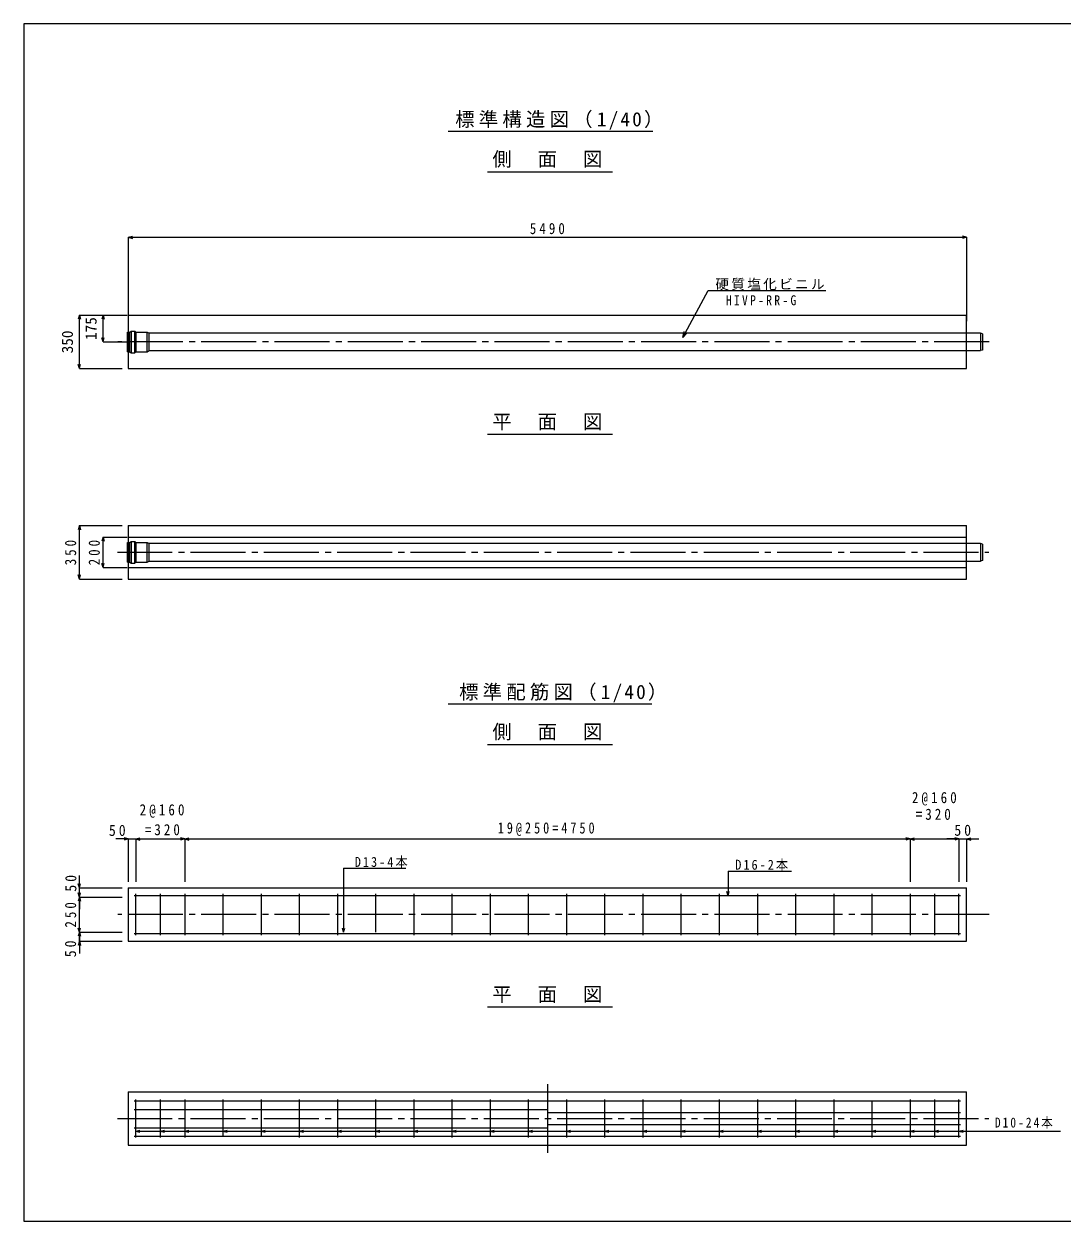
# Model space of a CAD drawing. Units: millimetres on the paper, enlarged 15 times, with parts at other scales. Extents: x -2100 to 2100, y -1470 to 1470.
# Drawn here: x -2100 to 449, y -1470 to 1470 of the extents above; entities that cross this region are included whole.
import ezdxf
from ezdxf.enums import TextEntityAlignment as Align

# ---------------------------------------------------------------- set-up
doc = ezdxf.new("R2010")
doc.units = ezdxf.units.MM
doc.header["$LTSCALE"] = 15
for name, pattern in [('CHAIN', [18.5, 12, -1.5, 3.5, -1.5]), ('CHAIN1', [8, 5, -1, 1, -1]), ('CHAIN2', [12, 9, -1, 1, -1])]:
    doc.linetypes.add(name, pattern=pattern)
for name, color, linetype, lineweight in [('0-0_図面枠', 7, 'Continuous', 18), ('1-0', 3, 'Continuous', 18), ('1-1_製品図', 3, 'Continuous', 18), ('1-3_鉄筋', 2, 'Continuous', 18), ('1-6_寸法', 4, 'Continuous', 18), ('1-B', 4, 'Continuous', 18)]:
    doc.layers.add(name, color=color, linetype=linetype, lineweight=lineweight)
doc.styles.add('ＭＳ ゴシック', font='')
doc.styles.get('ＭＳ ゴシック').set_extended_font_data('MS Gothic')

msp = doc.modelspace()

# ---------------------------------------------------------------- linework, layer by layer
at = {"layer": '0-0_図面枠', "color": 5}
msp.add_lwpolyline([(2100, 1470), (-2100, 1470), (-2100, -1470), (2100, -1470)], close=True, dxfattribs=at)
at = {"layer": '1-0'}
for p, q in [((-1058.13, 1206.28), (-555.9, 1206.28)), ((-961.77, 1107), (-654.49, 1107)), ((-961.77, 1107), (-654.49, 1107)), ((-961.77, 462.35), (-654.49, 462.35)), ((-1058.13, -200.13), (-558.13, -200.13)), ((-961.77, -299.4), (-654.49, -299.4)), ((-961.77, -944.06), (-654.49, -944.06))]:
    msp.add_line(p, q, dxfattribs=at)
at = {"layer": '1-1_製品図'}
for p, q in [((-1843.95, -651.69), (214.8, -651.69)), ((-1843.95, -651.69), (-1843.95, -782.94)), ((-1843.95, -1152.61), (214.8, -1152.61)), ((-1843.95, -1152.61), (-1843.95, -1283.86))]:
    msp.add_line(p, q, dxfattribs=at)
at = {"layer": '1-1_製品図', "color": 7, "linetype": 'CHAIN2'}
for p, q in [((270.54, -717.31), (-1869.8, -717.31)), ((-1870.63, -1218.23), (269.72, -1218.23))]:
    msp.add_line(p, q, dxfattribs=at)
at = {"layer": '1-1_製品図'}
for points in [[(-1843.95, -782.94), (214.8, -782.94), (214.8, -651.69)], [(-1843.95, -1283.86), (214.8, -1283.86), (214.8, -1152.61)]]:
    msp.add_lwpolyline(points, dxfattribs=at)
at = {"layer": '1-3_鉄筋'}
for p, q in [((-1828.95, -670.44), (199.8, -670.44)), ((-1825.2, -767.94), (-1825.2, -666.69)), ((-1765.2, -666.69), (-1765.2, -767.94)), ((-1705.2, -666.69), (-1705.2, -767.94)), ((-1611.45, -666.69), (-1611.45, -767.94)), ((-1517.7, -666.69), (-1517.7, -767.94)), ((-1423.95, -666.69), (-1423.95, -767.94)), ((-1330.2, -666.69), (-1330.2, -767.94)), ((-1236.45, -666.69), (-1236.45, -760.44)), ((-1142.7, -666.69), (-1142.7, -767.94)), ((-1048.95, -666.69), (-1048.95, -767.94)), ((-955.2, -666.69), (-955.2, -767.94)), ((-861.45, -666.69), (-861.45, -767.94)), ((-767.7, -666.69), (-767.7, -767.94)), ((-673.95, -666.69), (-673.95, -767.94)), ((-580.2, -666.69), (-580.2, -767.94)), ((-486.45, -666.69), (-486.45, -767.94)), ((-392.7, -666.69), (-392.7, -767.94)), ((-298.95, -666.69), (-298.95, -767.94)), ((-205.2, -666.69), (-205.2, -767.94)), ((-111.45, -666.69), (-111.45, -767.94)), ((-17.7, -666.69), (-17.7, -767.94)), ((76.05, -666.69), (76.05, -767.94)), ((136.05, -666.69), (136.05, -767.94)), ((196.05, -767.94), (196.05, -666.69)), ((-1828.95, -764.19), (199.8, -764.19)), ((-1828.95, -1175.11), (199.8, -1175.11)), ((-1825.2, -1265.11), (-1825.2, -1171.36)), ((-1765.2, -1171.36), (-1765.2, -1265.11)), ((-1705.2, -1171.36), (-1705.2, -1265.11)), ((-1611.45, -1171.36), (-1611.45, -1259.48)), ((-1517.7, -1171.36), (-1517.7, -1259.48)), ((-1423.95, -1171.36), (-1423.95, -1265.11)), ((-1330.2, -1171.36), (-1330.2, -1265.11)), ((-1236.45, -1171.36), (-1236.45, -1265.11)), ((-1142.7, -1171.36), (-1142.7, -1265.11)), ((-1048.95, -1171.36), (-1048.95, -1265.11)), ((-955.2, -1171.36), (-955.2, -1259.48)), ((-861.45, -1171.36), (-861.45, -1265.11)), ((-767.7, -1171.36), (-767.7, -1265.11)), ((-673.95, -1171.36), (-673.95, -1265.11)), ((-580.2, -1171.36), (-580.2, -1265.11)), ((-486.45, -1171.36), (-486.45, -1265.11)), ((-392.7, -1171.36), (-392.7, -1265.11)), ((-298.95, -1171.36), (-298.95, -1265.11)), ((-205.2, -1171.36), (-205.2, -1265.11)), ((-111.45, -1171.36), (-111.45, -1265.11)), ((-17.7, -1175.11), (-17.7, -1265.11)), ((76.05, -1171.36), (76.05, -1265.11)), ((136.05, -1171.36), (136.05, -1265.11)), ((196.05, -1265.11), (196.05, -1171.36)), ((-1828.95, -1195.73), (-814.57, -1195.73)), ((-814.57, -1203.23), (199.8, -1203.23)), ((-814.57, -1233.23), (199.8, -1233.23)), ((-1828.95, -1240.73), (-814.57, -1240.73)), ((-1828.95, -1261.36), (199.8, -1261.36))]:
    msp.add_line(p, q, dxfattribs=at)
at = {"layer": '1-3_鉄筋', "color": 7, "linetype": 'CHAIN'}
msp.add_line((-814.57, -1133.86), (-814.57, -1302.61), dxfattribs=at)
at = {"layer": '1-6_寸法'}
for p, q in [((-1843.95, -531.69), (-1854.09, -528.97)), ((-1825.2, -531.69), (-1815.06, -528.97)), ((-1825.2, -531.69), (-1815.06, -528.97)), ((-1705.2, -531.69), (-1715.34, -528.97)), ((-1705.2, -531.69), (-1695.06, -528.97)), ((76.05, -531.69), (65.91, -528.97)), ((76.05, -531.69), (86.19, -528.97)), ((196.05, -531.69), (185.91, -528.97)), ((196.05, -531.69), (185.91, -528.97)), ((214.8, -531.69), (224.94, -528.97)), ((-1843.95, -531.69), (-1873.95, -531.69)), ((-1843.95, -531.69), (-1854.09, -534.41)), ((-1843.95, -531.69), (-1825.2, -531.69)), ((-1843.95, -531.69), (-1843.95, -636.69)), ((-1825.2, -531.69), (-1795.2, -531.69)), ((-1825.2, -531.69), (-1815.06, -534.41)), ((-1825.2, -531.69), (-1825.2, -636.69)), ((-1825.2, -531.69), (-1705.2, -531.69)), ((-1825.2, -531.69), (-1815.06, -534.41)), ((-1705.2, -531.69), (-1715.34, -534.41)), ((-1705.2, -531.69), (-1705.2, -636.69)), ((-1705.2, -531.69), (76.05, -531.69)), ((-1705.2, -531.69), (-1695.06, -534.41)), ((76.05, -531.69), (65.91, -534.41)), ((76.05, -531.69), (76.05, -636.69)), ((76.05, -531.69), (196.05, -531.69)), ((76.05, -531.69), (86.19, -534.41)), ((196.05, -531.69), (166.05, -531.69)), ((196.05, -531.69), (185.91, -534.41)), ((196.05, -531.69), (185.91, -534.41)), ((196.05, -531.69), (196.05, -636.69)), ((196.05, -531.69), (214.8, -531.69)), ((214.8, -531.69), (244.8, -531.69)), ((214.8, -531.69), (224.94, -534.41)), ((214.8, -531.69), (214.8, -636.69)), ((-1963.95, -651.69), (-1966.67, -641.55)), ((-1963.95, -651.69), (-1963.95, -621.69)), ((-1963.95, -651.69), (-1961.23, -641.55)), ((-1963.95, -674.19), (-1963.95, -644.19)), ((-1963.95, -674.19), (-1966.67, -664.05)), ((-1963.95, -674.19), (-1966.67, -684.33)), ((-1963.95, -674.19), (-1963.95, -651.69)), ((-1963.95, -651.69), (-1858.95, -651.69)), ((-1963.95, -674.19), (-1961.23, -664.05)), ((-1963.95, -760.44), (-1963.95, -674.19)), ((-1963.95, -674.19), (-1858.95, -674.19)), ((-1963.95, -674.19), (-1963.95, -704.19)), ((-1963.95, -674.19), (-1961.23, -684.33)), ((-1963.95, -760.44), (-1963.95, -730.44)), ((-1963.95, -760.44), (-1966.67, -750.3)), ((-1963.95, -760.44), (-1966.67, -770.58)), ((-1963.95, -760.44), (-1961.23, -750.3)), ((-1963.95, -782.94), (-1963.95, -760.44)), ((-1963.95, -760.44), (-1858.95, -760.44)), ((-1963.95, -760.44), (-1963.95, -790.44)), ((-1963.95, -760.44), (-1961.23, -770.58)), ((-1963.95, -782.94), (-1966.67, -793.08)), ((-1963.95, -782.94), (-1963.95, -812.94)), ((-1963.95, -782.94), (-1961.23, -793.08)), ((-1963.95, -782.94), (-1858.95, -782.94))]:
    msp.add_line(p, q, dxfattribs=at)
at = {"layer": '1-B'}
for p, q in [((-1843.95, 945.97), (-1833.81, 948.69)), ((-1843.95, 945.97), (214.8, 945.97)), ((-1843.95, 945.97), (-1833.81, 943.25)), ((-1843.95, 945.97), (-1843.95, 739.72)), ((214.8, 945.97), (204.66, 948.69)), ((214.8, 945.97), (204.66, 943.25)), ((214.8, 945.97), (214.8, 739.72)), ((-1963.95, 754.72), (-1966.67, 744.58)), ((-1963.95, 754.72), (-1961.23, 744.58)), ((-1963.95, 754.72), (-1858.95, 754.72)), ((-1963.95, 623.47), (-1963.95, 754.72)), ((-1905.84, 754.72), (-1908.56, 744.58)), ((-1905.84, 754.72), (-1903.13, 744.58)), ((-1905.84, 754.72), (-1846.27, 754.72)), ((-1905.84, 689.09), (-1905.84, 754.72)), ((-1845.82, 713.16), (-1839.61, 713.16)), ((-1845.82, 665.03), (-1845.82, 713.16)), ((-1839.61, 713.16), (-1836.95, 715.82)), ((-1839.61, 665.03), (-1839.61, 713.16)), ((-1836.95, 715.82), (-1827.6, 715.82)), ((-1836.95, 715.82), (-1836.95, 662.36)), ((-1827.6, 715.82), (-1824.94, 713.16)), ((-1827.6, 662.36), (-1827.6, 715.82)), ((-1824.94, 713.16), (-1797.07, 713.16)), ((-1824.94, 713.16), (-1824.94, 665.03)), ((-1797.07, 713.16), (-1792.41, 710.47)), ((-1797.07, 665.03), (-1797.07, 713.16)), ((-1792.41, 667.72), (-1792.41, 710.47)), ((249.3, 710.47), (-1792.41, 710.47)), ((254.18, 709.16), (254.18, 669.02)), ((-1905.84, 689.09), (-1908.56, 699.23)), ((-1905.84, 689.09), (-1903.13, 699.23)), ((-1905.84, 689.09), (-1846.27, 689.09)), ((-1845.82, 665.03), (-1839.61, 665.03)), ((-1839.61, 665.03), (-1836.95, 662.36)), ((-1836.95, 662.36), (-1827.6, 662.36)), ((-1827.6, 662.36), (-1824.94, 665.03)), ((-1824.94, 665.03), (-1797.07, 665.03)), ((-1797.07, 665.03), (-1792.41, 667.72)), ((-1792.41, 667.72), (249.3, 667.72)), ((254.18, 669.02), (249.3, 667.72)), ((-1963.95, 623.47), (-1966.67, 633.61)), ((-1963.95, 623.47), (-1961.23, 633.61)), ((-1963.95, 623.47), (-1858.95, 623.47)), ((-1963.95, 238.01), (-1966.67, 227.87)), ((-1963.95, 106.76), (-1963.95, 238.01)), ((-1963.95, 238.01), (-1961.23, 227.87)), ((-1963.95, 238.01), (-1858.95, 238.01)), ((-1905.84, 209.88), (-1908.56, 199.74)), ((-1905.84, 134.88), (-1905.84, 209.88)), ((-1905.84, 209.88), (-1903.13, 199.74)), ((-1905.84, 209.88), (-1846.27, 209.88)), ((-1845.82, 196.45), (-1839.61, 196.45)), ((-1845.82, 148.32), (-1845.82, 196.45)), ((-1839.61, 196.45), (-1836.95, 199.11)), ((-1839.61, 148.32), (-1839.61, 196.45)), ((-1836.95, 199.11), (-1836.95, 145.66)), ((-1836.95, 199.11), (-1827.6, 199.11)), ((-1827.6, 145.66), (-1827.6, 199.11)), ((-1827.6, 199.11), (-1824.94, 196.45)), ((-1824.94, 196.45), (-1797.07, 196.45)), ((-1824.94, 196.45), (-1824.94, 148.32)), ((-1797.07, 196.45), (-1792.41, 193.76)), ((-1797.07, 148.32), (-1797.07, 196.45)), ((-1792.41, 151.01), (-1792.41, 193.76)), ((249.3, 193.76), (-1792.41, 193.76)), ((254.18, 192.45), (254.18, 152.31)), ((-1845.82, 148.32), (-1839.61, 148.32)), ((-1839.61, 148.32), (-1836.95, 145.66)), ((-1827.6, 145.66), (-1824.94, 148.32)), ((-1824.94, 148.32), (-1797.07, 148.32)), ((-1797.07, 148.32), (-1792.41, 151.01)), ((-1792.41, 151.01), (249.3, 151.01)), ((254.18, 152.31), (249.3, 151.01)), ((-1905.84, 134.88), (-1908.56, 145.03)), ((-1905.84, 134.88), (-1903.13, 145.03)), ((-1905.84, 134.88), (-1846.27, 134.88)), ((-1836.95, 145.66), (-1827.6, 145.66)), ((-1963.95, 106.76), (-1966.67, 116.9)), ((-1963.95, 106.76), (-1961.23, 116.9)), ((-1963.95, 106.76), (-1858.95, 106.76))]:
    msp.add_line(p, q, dxfattribs=at)
at = {"layer": '1-B', "color": 3}
for p, q in [((-1843.95, 754.72), (-1843.95, 623.47)), ((-1843.95, 754.72), (214.8, 754.72)), ((214.8, 623.47), (214.8, 754.72)), ((-1843.95, 623.47), (214.8, 623.47)), ((-1843.95, 238.01), (214.8, 238.01)), ((-1843.95, 238.01), (-1843.95, 106.76)), ((-1843.95, 209.88), (214.8, 209.88)), ((-1843.95, 134.88), (214.8, 134.88))]:
    msp.add_line(p, q, dxfattribs=at)
at = {"layer": '1-B', "color": 7}
for p, q in [((-481.92, 700.34), (-478.42, 714.93)), ((-481.92, 700.34), (-471.59, 711.22)), ((-1315.07, -603.49), (-1162.09, -603.49)), ((-370.88, -610.6), (-214.9, -610.6)), ((-370.88, -610.6), (-370.88, -671.04)), ((-370.88, -671.04), (-373.6, -660.9)), ((-370.88, -671.04), (-368.17, -660.9)), ((-1315.07, -760.44), (-1312.36, -750.3)), ((-1825.2, -1249.17), (-1815.06, -1246.45)), ((-1825.2, -1249.17), (-1815.06, -1251.89)), ((-1825.2, -1249.17), (445.89, -1249.17)), ((-1765.2, -1249.17), (-1755.06, -1246.45)), ((-1765.2, -1249.17), (-1755.06, -1251.89)), ((-1705.2, -1249.17), (-1695.06, -1246.45)), ((-1705.2, -1249.17), (-1695.06, -1251.89)), ((-1611.45, -1249.17), (-1601.31, -1246.45)), ((-1611.45, -1249.17), (-1601.31, -1251.89)), ((-1517.7, -1249.17), (-1507.56, -1246.45)), ((-1517.7, -1249.17), (-1507.56, -1251.89)), ((-1423.95, -1249.17), (-1413.81, -1246.45)), ((-1423.95, -1249.17), (-1413.81, -1251.89)), ((-1330.2, -1249.17), (-1320.06, -1246.45)), ((-1330.2, -1249.17), (-1320.06, -1251.89)), ((-1236.45, -1249.17), (-1226.31, -1246.45)), ((-1236.45, -1249.17), (-1226.31, -1251.89)), ((-1142.7, -1249.17), (-1132.56, -1246.45)), ((-1142.7, -1249.17), (-1132.56, -1251.89)), ((-1048.95, -1249.17), (-1038.81, -1246.45)), ((-1048.95, -1249.17), (-1038.81, -1251.89)), ((-955.2, -1249.17), (-945.06, -1246.45)), ((-955.2, -1249.17), (-945.06, -1251.89)), ((-861.45, -1249.17), (-851.31, -1246.45)), ((-861.45, -1249.17), (-851.31, -1251.89)), ((-767.7, -1249.17), (-757.56, -1246.45)), ((-767.7, -1249.17), (-757.56, -1251.89)), ((-673.95, -1249.17), (-663.81, -1246.45)), ((-673.95, -1249.17), (-663.81, -1251.89)), ((-580.2, -1249.17), (-570.06, -1246.45)), ((-580.2, -1249.17), (-570.06, -1251.89)), ((-486.45, -1249.17), (-476.31, -1246.45)), ((-486.45, -1249.17), (-476.31, -1251.89)), ((-392.7, -1249.17), (-382.56, -1246.45)), ((-392.7, -1249.17), (-382.56, -1251.89)), ((-298.95, -1249.17), (-288.81, -1246.45)), ((-298.95, -1249.17), (-288.81, -1251.89)), ((-205.2, -1249.17), (-195.06, -1246.45)), ((-205.2, -1249.17), (-195.06, -1251.89)), ((-111.45, -1249.17), (-101.31, -1246.45)), ((-111.45, -1249.17), (-101.31, -1251.89)), ((-17.7, -1249.17), (-7.56, -1246.45)), ((-17.7, -1249.17), (-7.56, -1251.89)), ((76.05, -1249.17), (86.19, -1246.45)), ((76.05, -1249.17), (86.19, -1251.89)), ((136.05, -1249.17), (146.19, -1246.45)), ((136.05, -1249.17), (146.19, -1251.89)), ((196.05, -1249.17), (206.19, -1246.45)), ((196.05, -1249.17), (206.19, -1251.89))]:
    msp.add_line(p, q, dxfattribs=at)
at = {"layer": '1-B', "color": 7, "linetype": 'CHAIN2'}
for p, q in [((270.54, 689.09), (-1869.8, 689.09)), ((-1870.63, 172.38), (269.72, 172.38))]:
    msp.add_line(p, q, dxfattribs=at)
at = {"layer": '1-B', "linetype": 'CHAIN1'}
for p, q in [((-1603.01, 172.38), (-1573.01, 172.38)), ((-1087.39, 172.38), (-1057.39, 172.38)), ((-571.76, 172.38), (-541.76, 172.38)), ((-56.14, 172.38), (-26.14, 172.38))]:
    msp.add_line(p, q, dxfattribs=at)
at = {"layer": '1-B', "color": 7}
for points in [[(-481.92, 700.34), (-419.62, 815.01), (-131, 815.01)], [(-1315.07, -603.49), (-1315.07, -760.44), (-1317.79, -750.3)]]:
    msp.add_lwpolyline(points, dxfattribs=at)
at = {"layer": '1-B'}
for points in [[(254.18, 709.16), (249.3, 710.47), (249.3, 667.72)], [(254.18, 192.45), (249.3, 193.76), (249.3, 151.01)]]:
    msp.add_lwpolyline(points, dxfattribs=at)
at = {"layer": '1-B', "color": 3}
msp.add_lwpolyline([(-1843.95, 106.76), (214.8, 106.76), (214.8, 238.01)], dxfattribs=at)

# ---------------------------------------------------------------- texts
at = {"layer": '1-0', "color": 7, "char_height": 34.84, "attachment_point": 7, "style": 'ＭＳ ゴシック'}
for s, insert in [('\\T1.22;標準構造図（1/40）', (-1040.95, 1210.03)), ('\\T1.17;側\u3000面\u3000図', (-949.53, 1116.86)), ('\\T1.17;平\u3000面\u3000図', (-949.53, 472.2)), ('\\T1.22;標準配筋図（1/40）', (-1031.31, -196.38)), ('\\T1.17;側\u3000面\u3000図', (-949.53, -289.55)), ('\\T1.17;平\u3000面\u3000図', (-949.53, -934.2))]:
    msp.add_mtext(s, dxfattribs=dict(at, insert=insert))
at = {"layer": '1-6_寸法', "char_height": 27.49, "attachment_point": 7, "style": 'ＭＳ ゴシック'}
for s, insert in [('\\T1.48;\\W0.85;2@160', (80.66, -449.62)), ('\\T1.48;\\W0.85;2@160', (-1815.83, -479.64)), ('\\T1.47;\\W0.85;=320', (90.11, -485.02)), ('\\T1.44;\\W0.9;50', (-1891.33, -524.6)), ('\\T1.47;\\W0.85;=320', (-1803.1, -522.9)), ('\\T1.49;\\W0.8;19@250=4750', (-936.45, -524.19)), ('\\T1.44;\\W0.9;50', (184.8, -524.19))]:
    msp.add_mtext(s, dxfattribs=dict(at, insert=insert))
at = {"layer": '1-6_寸法', "char_height": 27.49, "attachment_point": 7, "rotation": 90, "style": 'ＭＳ ゴシック'}
for s, insert in [('\\T1.44;\\W0.9;50', (-1970.82, -661.06)), ('\\T1.46;\\W0.85;250', (-1971.45, -749.19)), ('\\T1.44;\\W0.9;50', (-1971.65, -822.05))]:
    msp.add_mtext(s, dxfattribs=dict(at, insert=insert))
at = {"layer": '1-B', "style": 'ＭＳ ゴシック'}
for s, p in [('175', (-1913.34, 693.78)), ('350', (-1971.45, 660.97))]:
    msp.add_text(s, height=27.49, rotation=90, dxfattribs=at).set_placement(p, align=Align.BOTTOM_LEFT)
at = {"layer": '1-B', "insert": (-857.7, 953.47), "char_height": 27.49, "attachment_point": 7, "style": 'ＭＳ ゴシック'}
msp.add_mtext('\\T1.47;\\W0.85;5490', dxfattribs=at)
at = {"layer": '1-B', "color": 7, "char_height": 24.51, "attachment_point": 7, "style": 'ＭＳ ゴシック'}
for s, insert in [('\\T1.17;硬質塩化ビニル', (-401.89, 816.07)), ('\\T1.4;\\W0.85;HIVP-RR-G', (-376.3, 778.74)), ('\\T1.33;\\W0.9;D13-4本', (-1287.61, -602.85)), ('\\T1.33;\\W0.9;D16-2本', (-353.18, -609.8)), ('\\T1.34;\\W0.85;D10-24本', (284.35, -1242.97))]:
    msp.add_mtext(s, dxfattribs=dict(at, insert=insert))
at = {"layer": '1-B', "char_height": 27.49, "attachment_point": 7, "rotation": 90, "style": 'ＭＳ ゴシック'}
for s, insert in [('\\T1.46;\\W0.85;350', (-1971.45, 140.51)), ('\\T1.46;\\W0.85;200', (-1913.34, 140.51))]:
    msp.add_mtext(s, dxfattribs=dict(at, insert=insert))

doc.saveas('drawing.dxf')
